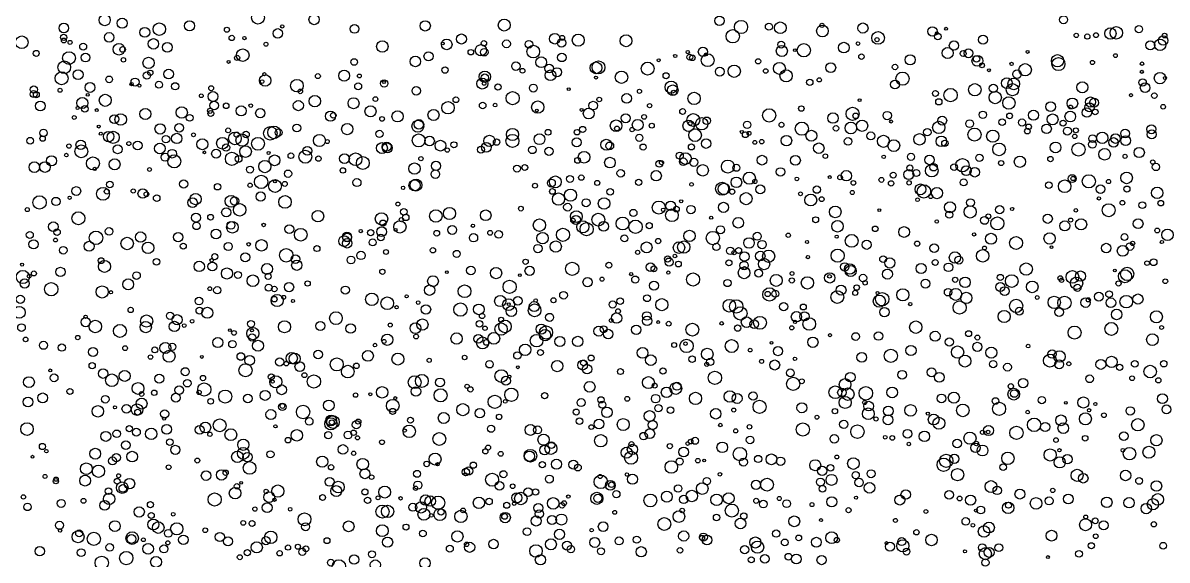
# Model space of a CAD drawing. Extents: x -296 to 296, y -196 to 196.
# Drawn here: x 70.2 to 197.6, y -105.8 to -46.1 of the extents above; entities that cross this region are included whole.
import ezdxf

# ---------------------------------------------------------------- set-up
doc = ezdxf.new("R2010")
doc.units = 0

msp = doc.modelspace()

# ---------------------------------------------------------------- linework, layer by layer
at = {"layer": 'VIA'}
for centre, radius in [((79.2866, -45.7844), 0.6266), ((81.2264, -46.14), 0.5616), ((96.3468, -45.5215), 0.7129), ((102.5988, -45.7257), 0.5729), ((123.7684, -46.3407), 0.6707), ((147.7199, -45.8684), 0.5169), ((150.1194, -46.5573), 0.7348), ((186.0212, -45.7521), 0.4492), ((74.7381, -46.6696), 0.5281), ((83.7511, -47.1533), 0.5501), ((85.3639, -46.8047), 0.6967), ((88.736, -46.4292), 0.5628), ((92.895, -46.8562), 0.2829), ((98.5567, -47.2731), 0.5319), ((99.058, -46.4867), 0.1836), ((107.0945, -46.7759), 0.4808), ((114.9653, -46.4358), 0.5715), ((149.1973, -47.5954), 0.7417), ((153.2245, -46.5295), 0.391), ((154.4953, -46.6478), 0.6469), ((159.1835, -46.9997), 0.6491), ((159.1319, -46.3664), 0.2302), ((163.6933, -46.674), 0.5674), ((165.3822, -47.7752), 0.7027), ((171.4282, -47.0453), 0.5204), ((171.9207, -47.2345), 0.1539), ((172.9396, -46.7491), 0.1568), ((191.2355, -47.2785), 0.6342), ((191.8929, -47.2025), 0.693), ((194.4116, -46.7972), 0.4013), ((70.061, -48.2603), 0.7051), ((74.7201, -47.7112), 0.3478), ((74.7377, -48.0639), 0.2696), ((75.4291, -48.2685), 0.2256), ((76.8885, -48.7334), 0.3846), ((79.7821, -47.7172), 0.5343), ((80.8734, -49.037), 0.6453), ((84.7082, -48.4346), 0.583), ((86.2557, -48.8136), 0.5375), ((93.4291, -47.7749), 0.2988), ((94.8455, -47.7903), 0.1812), ((97.2381, -48.47), 0.2231), ((110.1883, -48.7235), 0.6395), ((116.9128, -48.3847), 0.1531), ((117.358, -48.4948), 0.5923), ((118.9928, -47.8936), 0.561), ((121.4986, -48.3644), 0.2987), ((124.0171, -48.429), 0.4418), ((126.5145, -48.4811), 0.4198), ((129.3887, -47.8621), 0.5882), ((130.1502, -48.333), 0.4699), ((130.2176, -47.765), 0.2656), ((132.0038, -48.0246), 0.669), ((137.3203, -48.0892), 0.6599), ((154.594, -48.5196), 0.3844), ((161.5612, -48.8506), 0.5889), ((163.1416, -48.396), 0.2046), ((165.2621, -47.9749), 0.231), ((172.0368, -47.6249), 0.3625), ((173.8284, -48.6285), 0.5195), ((177.0598, -47.9706), 0.5142), ((187.441, -47.4961), 0.2429), ((188.6689, -47.6197), 0.2942), ((189.6347, -47.4707), 0.2732), ((195.6804, -48.5898), 0.5044), ((196.7716, -48.5304), 0.6367), ((197.1135, -48.0635), 0.5273), ((197.2658, -47.515), 0.2578), ((71.6604, -49.4924), 0.3331), ((75.3181, -50.0163), 0.7122), ((77.1496, -49.9605), 0.4891), ((81.2857, -49.0562), 0.3164), ((94.6513, -49.6932), 0.6993), ((115.3377, -49.8181), 0.5083), ((120.0438, -49.3632), 0.3082), ((121.1683, -49.1447), 0.6283), ((121.5391, -49.3589), 0.4239), ((126.9948, -49.2964), 0.7026), ((130.1715, -49.9445), 0.4683), ((142.8, -49.7828), 0.1779), ((144.1948, -49.3461), 0.1859), ((144.4193, -49.9131), 0.3351), ((145.8758, -49.3239), 0.5094), ((146.4025, -50.2485), 0.712), ((146.2232, -49.6009), 0.1537), ((154.6647, -49.2256), 0.6194), ((156.1199, -49.1362), 0.1539), ((157.1093, -49.1442), 0.7388), ((163.5307, -49.8573), 0.3032), ((168.9451, -50.2097), 0.561), ((173.1195, -49.4505), 0.6205), ((174.8405, -49.5133), 0.3252), ((175.4468, -49.4786), 0.4917), ((182.0229, -49.333), 0.1554), ((185.3605, -50.3061), 0.6833), ((191.8, -49.7426), 0.2106), ((74.7883, -51.031), 0.6995), ((81.3712, -50.205), 0.2498), ((84.1727, -50.5545), 0.6303), ((93.0762, -50.437), 0.1651), ((94.0298, -49.9897), 0.2865), ((107.0662, -50.4524), 0.3668), ((113.8676, -50.389), 0.5822), ((125.0651, -50.9134), 0.4723), ((127.8767, -50.4771), 0.6), ((128.7662, -51.182), 0.4758), ((133.9734, -51.1002), 0.6515), ((134.2526, -51.0508), 0.7189), ((139.7237, -51.1813), 0.7159), ((140.9628, -50.254), 0.1714), ((144.6948, -49.9841), 0.3047), ((149.369, -51.4771), 0.6791), ((152.0232, -50.3755), 0.288), ((154.3911, -51.1632), 0.6669), ((160.111, -51.0782), 0.5494), ((167.2614, -51.0118), 0.3035), ((176.4389, -50.3208), 0.6068), ((176.3387, -50.1083), 0.3537), ((176.9504, -50.8175), 0.2738), ((180.2371, -50.6724), 0.1853), ((181.748, -51.3158), 0.6912), ((185.4556, -50.6841), 0.7267), ((189.2418, -50.5025), 0.2303), ((194.7554, -50.6428), 0.1946), ((74.4869, -52.2575), 0.7167), ((76.3291, -51.8557), 0.5501), ((79.7874, -52.3791), 0.3695), ((83.9871, -51.9516), 0.4013), ((84.3668, -51.645), 0.287), ((86.4058, -51.7885), 0.5286), ((97.1488, -52.5038), 0.6348), ((97.0635, -51.8097), 0.1734), ((103.0163, -52.0208), 0.2754), ((105.944, -51.9749), 0.6116), ((107.6377, -52.0011), 0.2124), ((117.17, -51.3464), 0.3558), ((121.6039, -52.0944), 0.6256), ((121.6011, -52.1847), 0.4021), ((125.7969, -51.4229), 0.2641), ((128.914, -51.9284), 0.5952), ((129.6295, -51.5854), 0.5049), ((133.9754, -52.1843), 0.1618), ((136.8173, -52.149), 0.6887), ((141.7709, -51.9785), 0.3345), ((147.7515, -51.5215), 0.4881), ((152.8728, -51.4502), 0.2546), ((155.1346, -51.9861), 0.679), ((158.8301, -52.4353), 0.2357), ((168.0972, -52.3031), 0.7356), ((177.7095, -51.3636), 0.1694), ((179.7011, -52.8073), 0.5953), ((180.8431, -51.7971), 0.4759), ((194.7347, -51.5398), 0.1735), ((196.7565, -52.2402), 0.6373), ((197.3267, -52.2199), 0.1751), ((71.4006, -53.5173), 0.4007), ((74.3172, -53.5977), 0.2258), ((77.652, -53.2818), 0.5515), ((82.2846, -52.901), 0.1823), ((82.6615, -52.6846), 0.4446), ((83.1548, -53.0786), 0.17), ((85.3294, -52.9806), 0.3841), ((87.1325, -53.1532), 0.4001), ((91.1342, -53.3698), 0.2734), ((96.8176, -52.6246), 0.2006), ((100.6837, -53.0828), 0.7013), ((101.0628, -53.7157), 0.2566), ((107.5024, -53.1522), 0.3839), ((110.3887, -52.8316), 0.4098), ((110.3788, -52.6929), 0.1558), ((113.9732, -53.6493), 0.4743), ((121.3243, -52.8485), 0.6103), ((121.5241, -52.8339), 0.2071), ((123.0643, -53.2188), 0.3484), ((127.0045, -53.353), 0.4382), ((130.9452, -53.4722), 0.1651), ((138.8125, -53.7073), 0.2299), ((142.344, -53.2472), 0.6745), ((142.5184, -53.5905), 0.5885), ((157.7749, -52.7153), 0.3495), ((167.2583, -52.9511), 0.4935), ((173.4445, -54.1329), 0.7416), ((176.1472, -53.5351), 0.6914), ((178.2023, -53.3868), 0.4537), ((180.3338, -53.529), 0.6805), ((180.4747, -52.8869), 0.6453), ((188.117, -53.2597), 0.613), ((194.8261, -52.7279), 0.4084), ((195.0931, -53.3047), 0.525), ((71.3711, -54.0107), 0.3827), ((71.6748, -54.0882), 0.3305), ((76.7938, -55.0167), 0.6175), ((77.3988, -54.1026), 0.1655), ((79.3521, -54.7115), 0.6698), ((90.0403, -54.2092), 0.2071), ((91.3408, -54.2888), 0.5529), ((100.8429, -55.302), 0.5652), ((102.6738, -54.8065), 0.6329), ((106.9885, -55.0345), 0.6161), ((109.4233, -54.5796), 0.2641), ((118.385, -54.6499), 0.3219), ((124.6988, -54.4667), 0.7307), ((134.3416, -54.6179), 0.2531), ((137.3924, -54.5019), 0.539), ((142.6524, -53.8638), 0.284), ((144.8899, -54.4927), 0.6827), ((163.3242, -54.6901), 0.156), ((171.7627, -53.9503), 0.3263), ((172.1399, -54.8783), 0.35), ((178.4128, -54.4053), 0.6858), ((179.9392, -55.0068), 0.6925), ((187.0079, -55.0504), 0.5898), ((189.0274, -54.9016), 0.5606), ((189.4238, -54.9777), 0.4937), ((193.5366, -54.1361), 0.1697), ((196.1335, -54.196), 0.3089), ((72.1202, -55.3426), 0.531), ((76.2643, -55.5617), 0.1701), ((77.073, -55.6569), 0.3743), ((78.4072, -55.7974), 0.1626), ((83.812, -56.2309), 0.621), ((87.8682, -56.0659), 0.6299), ((91.0141, -55.8733), 0.2872), ((91.0974, -56.1728), 0.3277), ((91.4811, -55.276), 0.4765), ((92.8112, -55.317), 0.3124), ((94.4809, -55.8909), 0.5595), ((95.5528, -55.3041), 0.2036), ((96.6019, -56.1443), 0.5125), ((104.4308, -56.469), 0.5624), ((108.8759, -55.9314), 0.6191), ((111.8844, -56.4952), 0.627), ((115.8905, -56.3415), 0.618), ((117.5031, -55.5381), 0.6926), ((121.3629, -55.2824), 0.3653), ((122.7455, -55.237), 0.2051), ((127.4872, -55.4724), 0.6858), ((127.3971, -55.8533), 0.1588), ((132.3761, -55.7796), 0.1594), ((133.1682, -56.1817), 0.6056), ((133.6724, -55.305), 0.4807), ((139.9378, -55.3077), 0.2381), ((143.6131, -55.9493), 0.3215), ((153.247, -56.3865), 0.7364), ((156.8374, -55.6293), 0.3063), ((162.5436, -56.2155), 0.7262), ((166.4036, -56.4146), 0.4709), ((177.0436, -56.3181), 0.4113), ((182.6808, -56.3731), 0.5625), ((184.59, -55.4183), 0.5543), ((186.7702, -56.5189), 0.594), ((186.8101, -55.4596), 0.2139), ((188.628, -56.0752), 0.5283), ((188.9093, -55.4958), 0.5099), ((189.5486, -56.0067), 0.3165), ((197.1134, -55.4295), 0.2558), ((75.8968, -56.6214), 0.2139), ((80.3626, -56.8008), 0.4879), ((81.0732, -56.8432), 0.6426), ((85.4622, -57.8916), 0.5761), ((87.5666, -57.7622), 0.4818), ((88.7469, -56.6623), 0.3772), ((104.7323, -56.3869), 0.3066), ((106.28, -57.9103), 0.6225), ((110.1668, -56.7818), 0.255), ((114.1431, -57.5912), 0.6628), ((114.2632, -57.3915), 0.5344), ((136.2164, -57.5352), 0.6468), ((137.2816, -56.7044), 0.4976), ((138.6259, -57.4383), 0.612), ((139.3367, -56.5561), 0.2599), ((140.1822, -57.5313), 0.274), ((144.29, -57.545), 0.6298), ((144.8081, -56.9064), 0.7114), ((144.4543, -57.2948), 0.2178), ((145.7421, -57.3261), 0.6862), ((146.3079, -56.9865), 0.4169), ((150.8008, -57.4374), 0.412), ((154.6244, -57.4311), 0.2734), ((156.8962, -57.8708), 0.7345), ((160.3574, -56.6898), 0.5812), ((162.3524, -57.7933), 0.6504), ((162.8856, -56.4383), 0.3063), ((163.592, -57.5406), 0.6326), ((166.8319, -57.0665), 0.1695), ((172.1371, -57.7271), 0.684), ((172.5167, -56.9657), 0.4978), ((175.5746, -57.3136), 0.4316), ((179.1971, -57.1322), 0.367), ((180.0159, -56.4416), 0.3184), ((181.4026, -57.1853), 0.4002), ((184.8026, -56.8313), 0.6074), ((185.9715, -57.252), 0.3332), ((72.4759, -58.3422), 0.4204), ((78.6209, -57.635), 0.1621), ((78.8457, -58.4219), 0.1659), ((79.7327, -58.7474), 0.5836), ((80.2285, -58.8312), 0.6778), ((87.309, -58.9533), 0.578), ((89.1727, -58.5488), 0.2137), ((93.0326, -58.0583), 0.2691), ((93.781, -58.9505), 0.7081), ((93.9861, -58.5355), 0.2972), ((94.5869, -59.1361), 0.6889), ((95.0193, -58.5081), 0.3612), ((97.7217, -58.3801), 0.7457), ((98.1305, -58.2847), 0.7016), ((98.6574, -58.2848), 0.3975), ((100.6734, -57.7865), 0.4357), ((103.1933, -59.1851), 0.6693), ((109.8734, -58.4421), 0.3945), ((114.2365, -59.1738), 0.7186), ((124.6726, -59.2273), 0.727), ((124.673, -58.5227), 0.6748), ((127.6902, -59.0354), 0.6076), ((128.6395, -58.2688), 0.3219), ((131.865, -58.2612), 0.3044), ((132.5011, -57.953), 0.3435), ((136.3065, -57.8439), 0.2632), ((137.9974, -57.9604), 0.2407), ((138.8019, -58.8808), 0.399), ((144.9982, -58.5871), 0.705), ((150.2069, -58.2252), 0.1751), ((150.6031, -58.5362), 0.3255), ((151.0064, -58.3866), 0.2171), ((157.9545, -58.6449), 0.6055), ((160.6997, -57.822), 0.3052), ((164.5752, -58.6688), 0.4401), ((169.996, -59.0454), 0.6366), ((170.8605, -58.2592), 0.4161), ((176.1139, -58.5215), 0.7291), ((178.1446, -58.701), 0.683), ((181.9996, -58.1411), 0.3113), ((182.1358, -57.6496), 0.3037), ((184.1364, -57.8829), 0.5304), ((186.4567, -58.1367), 0.443), ((187.2647, -58.7168), 0.2447), ((187.3992, -58.0506), 0.2707), ((189.2575, -58.971), 0.4209), ((190.3281, -58.8841), 0.6253), ((191.8065, -58.9668), 0.5285), ((192.8702, -58.416), 0.485), ((195.8113, -57.9337), 0.5011), ((195.8438, -58.4944), 0.5039), ((70.9896, -59.2049), 0.3736), ((72.3784, -58.9638), 0.2976), ((75.3, -59.8032), 0.239), ((76.6845, -60.3872), 0.7172), ((76.6216, -59.6604), 0.5326), ((80.7286, -60.1589), 0.4859), ((81.9729, -59.5208), 0.2231), ((82.9558, -59.7395), 0.4867), ((85.4234, -60.0652), 0.5921), ((86.1033, -59.0319), 0.421), ((90.1582, -59.6018), 0.6075), ((92.3903, -59.4867), 0.6526), ((92.8028, -59.9606), 0.3957), ((94.9675, -60.4135), 0.6452), ((96.347, -59.5489), 0.7176), ((101.8478, -60.3304), 0.4939), ((104.0727, -59.2967), 0.2191), ((110.1447, -60.0278), 0.6076), ((110.6767, -59.8623), 0.5132), ((110.7363, -60.0048), 0.5478), ((115.4522, -59.2339), 0.5297), ((116.6607, -59.7547), 0.5995), ((118.1588, -59.6601), 0.3387), ((121.175, -60.203), 0.3969), ((121.76, -59.936), 0.5437), ((122.1094, -59.2283), 0.6303), ((122.9172, -59.3537), 0.3599), ((126.8916, -60.2232), 0.4188), ((131.8301, -59.3899), 0.5115), ((135.1184, -59.6544), 0.6067), ((135.5134, -59.7757), 0.428), ((139.2255, -59.918), 0.3426), ((144.5946, -59.8962), 0.3375), ((146.2292, -59.5299), 0.5237), ((151.659, -59.3856), 0.2103), ((152.4231, -59.3114), 0.2435), ((155.1821, -59.1964), 0.5845), ((158.7729, -60.0383), 0.5877), ((162.0358, -59.2815), 0.4213), ((165.9734, -59.2711), 0.6702), ((167.1263, -59.7487), 0.658), ((172.4167, -59.2768), 0.5848), ((172.8157, -59.4975), 0.3587), ((178.8539, -60.1678), 0.7047), ((185.1331, -59.9539), 0.5966), ((187.6893, -60.1787), 0.7347), ((189.2374, -59.6181), 0.4197), ((191.5941, -59.3877), 0.5262), ((192.9459, -59.1912), 0.547), ((73.3626, -61.4412), 0.5583), ((75.0197, -60.8072), 0.2039), ((77.9815, -61.7316), 0.7266), ((86.0126, -61.042), 0.4528), ((87.0309, -61.4962), 0.7252), ((86.7938, -60.6459), 0.4811), ((90.3798, -60.494), 0.1506), ((91.6921, -60.6521), 0.4994), ((93.4543, -61.2246), 0.7318), ((94.1947, -61.2283), 0.3765), ((97.526, -60.563), 0.1695), ((98.1983, -61.3847), 0.5987), ((100.0155, -60.8709), 0.3145), ((101.6212, -60.983), 0.7199), ((103.0812, -61.1979), 0.2988), ((105.9792, -61.1906), 0.545), ((107.2085, -61.269), 0.7079), ((108.0216, -61.6836), 0.7192), ((114.4871, -61.2018), 0.2386), ((117.4217, -60.2406), 0.244), ((128.7449, -60.3847), 0.4527), ((131.9319, -61.3913), 0.327), ((132.6547, -61.0424), 0.6499), ((135.5268, -61.643), 0.5934), ((143.3044, -60.8647), 0.3897), ((143.6962, -61.546), 0.4223), ((143.9492, -61.195), 0.643), ((152.4592, -61.3659), 0.5403), ((156.1751, -61.3878), 0.5528), ((159.5145, -60.9214), 0.2509), ((166.0056, -60.9912), 0.1971), ((169.0387, -60.9923), 0.396), ((171.0998, -61.3381), 0.5317), ((176.6533, -61.1086), 0.4053), ((181.1608, -61.5477), 0.6268), ((184.5662, -61.2481), 0.2982), ((190.592, -60.7106), 0.6427), ((192.8704, -60.9396), 0.2251), ((194.4499, -60.5151), 0.5664), ((71.454, -62.1461), 0.5864), ((72.6364, -62.1303), 0.5922), ((78.1763, -62.3373), 0.1858), ((80.3849, -61.8303), 0.6076), ((84.2688, -62.4062), 0.2128), ((95.468, -62.4157), 0.3799), ((97.1159, -62.0827), 0.6807), ((105.7959, -62.5125), 0.3022), ((113.7693, -62.3097), 0.6321), ((116.1639, -62.0047), 0.5163), ((125.1824, -62.3078), 0.3852), ((126.0479, -62.1812), 0.3285), ((141.0335, -61.7741), 0.3818), ((141.2721, -61.6548), 0.2308), ((144.8622, -61.6023), 0.4528), ((145.8597, -62.4988), 0.6321), ((148.6494, -62.0801), 0.7202), ((149.6063, -62.2171), 0.3916), ((154.5189, -62.6813), 0.4711), ((168.9147, -62.2369), 0.3332), ((171.3545, -62.541), 0.6976), ((171.5587, -62.156), 0.4122), ((173.8372, -62.1502), 0.3772), ((174.7624, -61.9312), 0.7377), ((175.1922, -62.5379), 0.548), ((176.1409, -62.7109), 0.5319), ((179.0774, -61.6895), 0.2862), ((195.955, -61.574), 0.2428), ((196.3082, -62.1252), 0.406), ((88.0849, -64.02), 0.4571), ((96.7001, -63.7831), 0.745), ((98.2453, -64.2374), 0.7133), ((98.2324, -63.7342), 0.1639), ((99.6972, -62.8741), 0.4084), ((107.3633, -63.8586), 0.454), ((113.7758, -64.1679), 0.6216), ((113.9405, -64.1376), 0.6642), ((116.093, -62.913), 0.4774), ((129.0059, -63.9156), 0.4427), ((129.4512, -63.7908), 0.6644), ((131.0708, -63.4513), 0.387), ((132.3426, -63.3046), 0.2999), ((134.1185, -63.8954), 0.2842), ((136.7289, -62.8292), 0.4139), ((138.7272, -63.8273), 0.3438), ((140.6864, -63.0962), 0.5708), ((149.6062, -63.8313), 0.5878), ((151.0448, -63.3592), 0.675), ((151.6599, -63.7281), 0.2383), ((156.3462, -63.4506), 0.2022), ((160.0048, -63.2547), 0.1663), ((161.1502, -63.2835), 0.269), ((161.8464, -63.1028), 0.5799), ((162.6264, -63.8962), 0.2579), ((165.7481, -63.5616), 0.2721), ((166.8326, -63.9477), 0.3004), ((167.0604, -63.0301), 0.3316), ((168.7924, -62.9666), 0.5473), ((168.8279, -63.8917), 0.2455), ((169.6305, -62.8034), 0.3868), ((174.9099, -63.837), 0.3813), ((186.1531, -64.2658), 0.6995), ((186.9839, -63.4189), 0.4365), ((187.0838, -63.4116), 0.2349), ((188.833, -63.7158), 0.7352), ((191.0321, -63.7447), 0.2297), ((193.0454, -63.3367), 0.6444), ((76.128, -64.7985), 0.4849), ((79.1015, -65.1118), 0.7212), ((79.5154, -64.8509), 0.2866), ((79.853, -64.0647), 0.3702), ((82.4718, -64.7965), 0.2384), ((83.5167, -65.0825), 0.5227), ((83.9345, -65.156), 0.258), ((91.849, -64.3258), 0.3559), ((95.4637, -64.1653), 0.2409), ((96.6425, -65.4143), 0.5101), ((99.3348, -64.0032), 0.2793), ((112.5071, -64.4442), 0.1866), ((127.1883, -64.2095), 0.2722), ((129.1266, -64.8452), 0.3129), ((131.1358, -65.2624), 0.6819), ((135.5548, -64.8778), 0.3639), ((144.6152, -64.0614), 0.2016), ((148.0105, -64.5476), 0.7257), ((148.2021, -64.5689), 0.6349), ((149.1325, -64.8741), 0.2945), ((152.2587, -64.6238), 0.4984), ((156.7434, -65.1108), 0.2059), ((158.5592, -64.6422), 0.41), ((162.5007, -64.9661), 0.2288), ((170.0942, -64.6153), 0.601), ((170.4786, -64.8477), 0.7485), ((171.9327, -65.0234), 0.6259), ((184.3842, -64.139), 0.3632), ((190.137, -64.5996), 0.4857), ((193.0779, -64.587), 0.3366), ((196.4469, -65.0065), 0.6314), ((72.0304, -66.0679), 0.7445), ((73.8565, -65.9579), 0.4572), ((75.3858, -65.5446), 0.1807), ((85.0746, -65.5852), 0.3684), ((89.0675, -66.0877), 0.5342), ((89.3999, -65.702), 0.6255), ((93.3583, -65.9389), 0.6569), ((93.7438, -65.9064), 0.4614), ((94.3184, -66.895), 0.6957), ((99.3581, -66.0092), 0.6986), ((111.9243, -66.25), 0.2221), ((129.8053, -65.6911), 0.6808), ((130.8097, -66.5968), 0.436), ((132.8682, -66.1083), 0.4416), ((134.8734, -66.1911), 0.6407), ((140.9684, -66.6395), 0.7259), ((142.2913, -66.4516), 0.5312), ((143.4535, -65.9386), 0.1744), ((148.1744, -66.6163), 0.562), ((150.682, -65.6477), 0.6699), ((157.8825, -65.805), 0.6591), ((159.0959, -65.7054), 0.2666), ((169.7737, -65.7691), 0.202), ((171.2305, -65.3998), 0.2309), ((173.386, -66.6084), 0.6076), ((175.6589, -66.0935), 0.4364), ((189.9631, -65.6205), 0.1877), ((191.0474, -66.9311), 0.7228), ((192.5752, -66.1082), 0.2625), ((194.7956, -66.3693), 0.3767), ((196.8457, -66.1517), 0.312), ((70.6742, -66.8697), 0.2233), ((76.3546, -67.8289), 0.7232), ((89.4428, -67.7655), 0.4982), ((91.075, -67.7094), 0.3155), ((92.8147, -67.1702), 0.5097), ((103.0256, -67.5963), 0.6384), ((110.1005, -67.899), 0.6917), ((112.5884, -67.1077), 0.3636), ((112.8038, -67.7408), 0.3507), ((116.148, -67.5787), 0.6932), ((117.6731, -67.3008), 0.6815), ((121.6968, -67.4997), 0.5943), ((125.6143, -66.7572), 0.2633), ((131.7884, -67.6406), 0.6538), ((134.2341, -67.984), 0.7197), ((138.1375, -67.2382), 0.3995), ((141.4517, -66.8948), 0.1973), ((142.4298, -67.4989), 0.7059), ((142.9211, -66.8087), 0.321), ((144.5427, -66.8638), 0.4645), ((160.6113, -67.1229), 0.6517), ((165.5156, -66.9334), 0.1541), ((173.2965, -67.429), 0.3897), ((175.6341, -67.126), 0.6801), ((177.6482, -67.6125), 0.2761), ((178.9099, -66.8723), 0.4631), ((180.2935, -66.7968), 0.1775), ((184.2614, -67.8771), 0.515), ((187.3872, -66.9523), 0.1923), ((73.57, -68.7717), 0.5341), ((89.507, -68.6821), 0.4119), ((93.4965, -68.8353), 0.645), ((93.3397, -68.6097), 0.4354), ((96.979, -68.5761), 0.2008), ((99.8411, -69.038), 0.4903), ((110.1133, -69.3266), 0.5479), ((110.2644, -68.3535), 0.3319), ((112.1449, -68.7865), 0.6869), ((112.3192, -67.9854), 0.2396), ((117.9726, -69.1279), 0.4903), ((120.2724, -68.6647), 0.1856), ((127.6791, -68.5967), 0.6931), ((131.4118, -68.0768), 0.2461), ((131.748, -68.0254), 0.5073), ((132.5148, -68.7855), 0.6707), ((132.9338, -69.0487), 0.7352), ((134.8303, -68.7351), 0.5389), ((136.9334, -68.416), 0.7155), ((138.3819, -68.7722), 0.746), ((139.9092, -68.654), 0.3379), ((146.8001, -67.77), 0.1712), ((147.8339, -69.1069), 0.4511), ((149.8159, -68.328), 0.5922), ((158.4271, -67.9917), 0.3276), ((160.868, -68.7204), 0.6384), ((165.06, -69.0035), 0.3092), ((168.2743, -69.357), 0.598), ((171.9061, -68.185), 0.1888), ((177.2355, -68.0631), 0.4397), ((178.6562, -68.3978), 0.7293), ((186.159, -68.6777), 0.5546), ((186.8126, -68.0325), 0.2261), ((187.9728, -68.5042), 0.6271), ((194.3258, -68.4361), 0.5426), ((70.9502, -69.6841), 0.3875), ((73.809, -70.2514), 0.2164), ((73.9857, -69.3751), 0.3552), ((78.3165, -70.0009), 0.7485), ((79.7767, -69.2913), 0.4206), ((81.7857, -70.6329), 0.6964), ((83.2887, -69.918), 0.5731), ((87.4676, -69.9329), 0.5118), ((91.6791, -69.5839), 0.5466), ((101.1107, -69.6562), 0.7065), ((105.9373, -70.3658), 0.594), ((106.251, -69.8924), 0.5064), ((106.2911, -69.9774), 0.4876), ((107.7873, -69.2534), 0.1884), ((108.8998, -69.4262), 0.3404), ((110.0221, -69.9725), 0.3637), ((111.6648, -69.1155), 0.1655), ((116.2453, -69.4956), 0.3189), ((120.345, -70), 0.459), ((122.1919, -69.4476), 0.2648), ((123.1474, -69.6297), 0.4246), ((128.0331, -70.0422), 0.6374), ((130.3018, -69.6628), 0.7311), ((137.1458, -70.0639), 0.3859), ((144.388, -69.7913), 0.6333), ((146.9866, -70.0258), 0.7388), ((151.0137, -70.5741), 0.5843), ((151.9338, -69.8311), 0.4459), ((155.3761, -69.7218), 0.2378), ((160.7751, -69.8812), 0.1773), ((162.4412, -70.3406), 0.7091), ((176.0622, -69.6269), 0.1922), ((177.9481, -70.1141), 0.6115), ((180.7391, -70.5748), 0.7181), ((184.4712, -70.07), 0.6339), ((192.8063, -69.9126), 0.3799), ((196.4529, -69.1835), 0.2691), ((197.5912, -69.6729), 0.6305), ((71.3664, -70.7272), 0.5179), ((74.6709, -71.3895), 0.4232), ((77.5468, -70.9453), 0.5578), ((84.1132, -71.1157), 0.6395), ((88.0349, -70.9274), 0.333), ((93.039, -70.9655), 0.4512), ((95.3177, -70.7248), 0.1988), ((96.7381, -70.8396), 0.6337), ((99.4949, -71.9442), 0.7499), ((102.9143, -71.1931), 0.3385), ((106.2789, -70.6036), 0.5368), ((109.1295, -70.5173), 0.3886), ((110.599, -71.5755), 0.2736), ((115.8235, -71.3916), 0.2991), ((127.506, -71.2016), 0.4656), ((129.4922, -70.9769), 0.6312), ((139.6067, -71.07), 0.6047), ((140.8958, -70.3665), 0.2955), ((143.2158, -71.0901), 0.6429), ((143.7445, -71.03), 0.6877), ((147.376, -71.0173), 0.4027), ((148.929, -71.4506), 0.4214), ((149.8486, -71.4123), 0.3351), ((152.4679, -70.7498), 0.4617), ((157.4676, -70.4686), 0.1728), ((160.8737, -71.9879), 0.7321), ((164.1082, -70.7698), 0.5154), ((169.7364, -70.6561), 0.2872), ((171.6218, -71.1584), 0.4692), ((177.0209, -72.0074), 0.6981), ((177.2258, -71.1376), 0.2152), ((184.6686, -71.0552), 0.1513), ((190.7747, -71.1424), 0.5302), ((192.6092, -71.4511), 0.6026), ((193.4142, -70.9771), 0.4195), ((193.71, -70.6209), 0.2449), ((196.9685, -70.4693), 0.178), ((78.8929, -72.5435), 0.3279), ((79.2647, -73.1823), 0.6699), ((85.0615, -72.683), 0.3648), ((91.1901, -72.5026), 0.2032), ((91.5443, -72.0992), 0.334), ((94.9313, -72.1666), 0.4985), ((100.521, -72.3774), 0.4728), ((100.6711, -73.0486), 0.5784), ((106.6983, -72.4659), 0.4346), ((107.8175, -71.9582), 0.4731), ((118.474, -71.7897), 0.3888), ((126.1434, -72.6688), 0.2951), ((138.6141, -71.6221), 0.2312), ((141.9592, -72.3543), 0.3548), ((142.1264, -72.7035), 0.4557), ((142.7595, -72.0308), 0.1994), ((143.1521, -72.917), 0.3239), ((148.7808, -72.7882), 0.3328), ((149.3499, -71.6536), 0.2348), ((150.4969, -72.092), 0.5211), ((152.2645, -72.0291), 0.5283), ((152.6855, -72.9218), 0.6311), ((153.1965, -72.0542), 0.6822), ((157.5651, -72.1507), 0.1811), ((165.9382, -72.3734), 0.3768), ((166.6797, -72.8018), 0.5679), ((171.7367, -72.7384), 0.3274), ((173.9321, -72.1981), 0.6346), ((174.379, -72.4828), 0.4401), ((195.322, -72.826), 0.2571), ((196.0515, -72.7211), 0.3733), ((70.1717, -74.3626), 0.7362), ((70.0932, -72.988), 0.1613), ((71.4086, -73.9653), 0.2776), ((74.3615, -73.7964), 0.514), ((82.8285, -74.2074), 0.424), ((89.8162, -73.1866), 0.5776), ((91.2686, -73.1876), 0.4886), ((92.8961, -73.9715), 0.6229), ((94.1158, -74.1311), 0.3865), ((97.3618, -73.4613), 0.6075), ((110.1962, -73.779), 0.2873), ((117.3716, -73.8245), 0.159), ((120.0544, -73.6389), 0.4901), ((122.8578, -73.9281), 0.6195), ((126.5893, -73.6733), 0.5155), ((131.3381, -73.448), 0.7374), ((135.416, -73.0455), 0.3312), ((137.8914, -74.0398), 0.1764), ((140.0514, -73.264), 0.4747), ((140.4299, -73.4572), 0.3207), ((142.0262, -73.8702), 0.1814), ((150.4624, -73.8953), 0.6549), ((150.4661, -73.0853), 0.4634), ((150.5216, -73.3633), 0.1629), ((152.0845, -73.9353), 0.4356), ((155.7999, -73.9723), 0.2109), ((161.668, -73.2393), 0.4713), ((162.2376, -73.469), 0.5892), ((162.3232, -73.6933), 0.6159), ((166.4207, -74.038), 0.5525), ((170.1707, -73.4161), 0.5553), ((173.2221, -73.285), 0.4785), ((181.8667, -73.4793), 0.6911), ((187.0157, -74.3541), 0.7053), ((187.9158, -74.2582), 0.5656), ((191.737, -73.6375), 0.1514), ((192.8633, -74.2833), 0.7273), ((193.0993, -74.0193), 0.7355), ((70.3702, -75.0827), 0.5107), ((70.8793, -74.2754), 0.2128), ((73.3407, -75.7212), 0.7409), ((81.9014, -75.1762), 0.6038), ((95.7831, -74.7802), 0.6474), ((97.4858, -74.2856), 0.3384), ((99.8056, -75.479), 0.5205), ((101.8754, -75.084), 0.2918), ((115.8314, -74.8188), 0.5964), ((124.3626, -75.4568), 0.7307), ((125.4924, -74.1482), 0.1537), ((133.0364, -74.9379), 0.5067), ((134.656, -74.5984), 0.2293), ((138.3426, -74.6439), 0.389), ((140.4292, -75.3213), 0.497), ((144.7791, -74.6405), 0.7277), ((148.6188, -75.0319), 0.3991), ((154.0391, -74.7339), 0.669), ((155.783, -74.749), 0.2877), ((157.5049, -75.0166), 0.6842), ((159.9927, -74.4602), 0.5735), ((159.9695, -74.2881), 0.2048), ((163.7017, -74.473), 0.41), ((163.9345, -75.004), 0.2469), ((170.6527, -75.0958), 0.4938), ((173.9552, -74.6739), 0.2887), ((175.0644, -74.952), 0.58), ((178.9925, -75.4775), 0.5015), ((178.9827, -74.4143), 0.3408), ((180.2519, -74.8126), 0.7023), ((182.5387, -75.4604), 0.6444), ((185.659, -74.4812), 0.2575), ((185.8012, -74.7186), 0.2407), ((187.4783, -75.0517), 0.6837), ((192.148, -75.081), 0.2896), ((197.353, -74.8395), 0.2617), ((69.8887, -76.8361), 0.4563), ((78.9988, -76.0235), 0.6746), ((79.9873, -76.0617), 0.185), ((90.9856, -75.6611), 0.2088), ((91.8202, -75.8381), 0.405), ((97.532, -75.5542), 0.3825), ((98.485, -76.971), 0.6802), ((98.1756, -75.6948), 0.3068), ((99.215, -76.6161), 0.2162), ((106.0749, -75.816), 0.4478), ((109.026, -76.8516), 0.6966), ((112.8954, -76.5148), 0.1686), ((115.4585, -75.8242), 0.576), ((119.3422, -75.9454), 0.7092), ((123.317, -77.0348), 0.6226), ((130.3642, -76.3915), 0.4282), ((139.6596, -76.7204), 0.3783), ((153.2859, -76.2959), 0.743), ((153.088, -76.2504), 0.2951), ((153.936, -76.2258), 0.3886), ((160.8379, -76.5948), 0.7117), ((161.2535, -75.819), 0.5541), ((162.839, -76.1234), 0.2862), ((162.9994, -75.5389), 0.3043), ((165.516, -77.0429), 0.6772), ((165.836, -76.8286), 0.7458), ((165.3091, -76.1389), 0.1605), ((168.1362, -76.3503), 0.6784), ((173.172, -76.0547), 0.4181), ((174.0262, -76.2893), 0.6677), ((175.1956, -76.6949), 0.6309), ((179.4698, -75.9284), 0.4889), ((187.5692, -75.5652), 0.3919), ((189.9525, -76.5459), 0.4891), ((191.0862, -76.2613), 0.3714), ((193.0039, -77.1044), 0.7016), ((194.3087, -76.8137), 0.5653), ((69.7724, -78.2947), 0.6613), ((89.7896, -77.0378), 0.4298), ((98.1762, -76.8241), 0.3054), ((100.2416, -77.0344), 0.1763), ((110.7359, -77.2756), 0.7075), ((111.7757, -77.7272), 0.1822), ((114.1841, -77.2056), 0.2009), ((115.0503, -77.9734), 0.5255), ((118.8875, -77.9854), 0.7388), ((120.9316, -77.9634), 0.59), ((124.2446, -77.4303), 0.6587), ((124.5566, -78.1614), 0.5836), ((124.2601, -77.3884), 0.1596), ((125.2826, -77.0176), 0.4777), ((127.144, -78.0675), 0.706), ((127.1, -77.6482), 0.5549), ((127.2633, -76.9734), 0.1965), ((129.2435, -76.9443), 0.2779), ((135.8288, -77.4223), 0.3931), ((136.6807, -77.0425), 0.3672), ((141.2963, -77.4383), 0.6748), ((148.8184, -77.556), 0.6988), ((149.592, -77.6356), 0.7488), ((150.0522, -78.4084), 0.7409), ((154.8743, -77.6544), 0.4599), ((157.0589, -77.6951), 0.328), ((168.9589, -77.3733), 0.1784), ((174.4577, -77.7603), 0.7337), ((180.7501, -77.5797), 0.7402), ((183.0931, -76.6414), 0.2055), ((184.9845, -77.1829), 0.689), ((186.1221, -77.2327), 0.7412), ((188.4723, -77.213), 0.5264), ((188.7808, -76.9051), 0.2292), ((191.2914, -77.2255), 0.5393), ((77.172, -79.3769), 0.5169), ((77.1619, -78.7835), 0.1909), ((82.1765, -78.0207), 0.2936), ((83.9538, -79.256), 0.6789), ((86.5635, -78.6746), 0.4062), ((87.3473, -79.1127), 0.5648), ((89.835, -78.1016), 0.382), ((90.7175, -78.3427), 0.6099), ((105.0242, -78.9388), 0.7088), ((121.2933, -78.6984), 0.2954), ((123.4238, -79.1056), 0.2651), ((128.8144, -78.8462), 0.445), ((136.2735, -78.9267), 0.5738), ((136.4328, -78.1524), 0.2628), ((139.6672, -79.2382), 0.5316), ((139.6269, -78.6984), 0.4784), ((150.734, -79.3839), 0.5868), ((152.227, -79.4548), 0.7164), ((156.2918, -78.7841), 0.5781), ((157.1832, -78.7392), 0.5136), ((157.7122, -79.5885), 0.7024), ((166.0905, -78.2664), 0.5289), ((179.4179, -78.7583), 0.6796), ((181.1024, -78.161), 0.4289), ((185.5417, -78.2737), 0.4735), ((191.9346, -78.5255), 0.5877), ((196.3551, -78.7854), 0.6708), ((70.0263, -79.9825), 0.4246), ((78.2391, -79.8651), 0.6954), ((80.9863, -80.3612), 0.7229), ((83.8617, -79.932), 0.6203), ((87.0394, -79.8603), 0.5712), ((88.1461, -79.7589), 0.2043), ((89.0222, -79.2862), 0.2041), ((93.2283, -80.2622), 0.1533), ((95.7794, -80.6525), 0.6819), ((95.5634, -79.5797), 0.3856), ((95.6834, -80.3045), 0.164), ((99.2987, -79.8941), 0.6688), ((103.2815, -79.8031), 0.5086), ((106.6688, -80.0904), 0.5277), ((111.0737, -79.7026), 0.2206), ((113.8753, -80.0521), 0.601), ((114.6565, -79.656), 0.6294), ((121.0026, -79.5788), 0.369), ((121.6213, -80.0622), 0.2477), ((123.4058, -80.1472), 0.6848), ((123.8489, -79.8628), 0.703), ((127.8766, -80.1611), 0.5684), ((128.3045, -80.828), 0.6297), ((128.4133, -80.5347), 0.7357), ((134.2846, -80.386), 0.5462), ((134.8253, -80.1695), 0.3766), ((135.3354, -80.7113), 0.5319), ((135.6598, -79.2022), 0.2115), ((138.4618, -80.2262), 0.5185), ((140.9019, -79.3709), 0.1588), ((142.0709, -79.5567), 0.2673), ((144.7062, -80.2165), 0.7108), ((147.9673, -79.5198), 0.1954), ((149.7383, -80.0412), 0.3526), ((151.5887, -79.6034), 0.4737), ((155.7696, -80.0128), 0.2333), ((156.1459, -79.3567), 0.1864), ((169.5772, -79.9407), 0.688), ((187.2445, -80.5375), 0.722), ((191.3438, -80.1324), 0.7181), ((196.9378, -79.9729), 0.2101), ((70.4839, -81.3003), 0.2653), ((72.4715, -81.955), 0.4494), ((76.286, -81.0902), 0.2419), ((91.8822, -81.6574), 0.5581), ((93.5074, -81.8269), 0.4169), ((93.6811, -80.5862), 0.2603), ((95.6874, -81.0936), 0.4059), ((96.357, -82.0056), 0.6116), ((110.7383, -81.3381), 0.6299), ((110.3906, -81.5309), 0.2204), ((113.9531, -80.987), 0.2666), ((118.4603, -81.2063), 0.6335), ((120.8803, -81.233), 0.4899), ((121.3503, -81.6898), 0.664), ((121.7791, -81.6369), 0.3105), ((122.6046, -81.1904), 0.6552), ((127.3672, -81.4382), 0.701), ((129.9559, -81.534), 0.5525), ((131.9424, -81.5292), 0.5727), ((144.0592, -82.0302), 0.7393), ((149.0783, -82.0415), 0.7211), ((158.1192, -81.6223), 0.5774), ((160.0306, -80.8271), 0.1728), ((162.8737, -80.9815), 0.4288), ((165.4173, -80.923), 0.4721), ((171.7247, -80.9505), 0.5596), ((173.314, -81.5892), 0.4617), ((175.4572, -80.6655), 0.3301), ((176.4335, -81.0949), 0.2723), ((195.9133, -81.3285), 0.6498), ((74.514, -82.2131), 0.4063), ((77.9947, -82.7037), 0.5024), ((81.5607, -82.2744), 0.2639), ((84.8655, -82.4669), 0.3344), ((86.0325, -82.2581), 0.622), ((86.4598, -83.175), 0.6635), ((86.8126, -82.127), 0.3933), ((94.4403, -83.2012), 0.424), ((100.1089, -83.3923), 0.6315), ((103.0551, -82.9794), 0.4746), ((108.5896, -83.132), 0.604), ((109.374, -81.941), 0.2037), ((125.2226, -83.0967), 0.4102), ((126.0898, -82.4551), 0.6305), ((127.7961, -82.7646), 0.3262), ((139.1654, -82.7981), 0.6001), ((142.6812, -81.9252), 0.2718), ((143.9389, -81.7752), 0.1956), ((146.3595, -82.9312), 0.6506), ((151.1435, -82.4867), 0.2094), ((153.511, -81.6753), 0.155), ((154.2298, -82.6062), 0.5041), ((163.5638, -83.3002), 0.5411), ((166.7945, -83.127), 0.7333), ((169.0414, -82.5304), 0.57), ((174.2261, -82.7162), 0.6863), ((176.4228, -82.1307), 0.5052), ((177.9766, -82.7688), 0.6158), ((182.0716, -82.0444), 0.2048), ((184.7496, -82.9338), 0.4703), ((185.5741, -83.207), 0.6299), ((77.8906, -84.2257), 0.3476), ((84.3851, -83.2657), 0.2478), ((90.0885, -83.2526), 0.155), ((94.9626, -84.731), 0.7263), ((95.4235, -83.6397), 0.5421), ((98.7717, -83.8119), 0.4545), ((99.5064, -83.9963), 0.2523), ((100.4346, -83.4521), 0.6189), ((101.0056, -84.3263), 0.5379), ((105.1213, -84.0841), 0.7268), ((107.3094, -84.2392), 0.3101), ((111.9321, -83.4848), 0.6695), ((115.4094, -83.6261), 0.2331), ((119.3494, -83.3056), 0.2508), ((122.1311, -84.0672), 0.4126), ((129.6576, -84.2693), 0.6265), ((132.4877, -84.1555), 0.5504), ((132.5805, -83.9192), 0.3183), ((133.4307, -83.3647), 0.326), ((140.08, -83.6149), 0.5936), ((144.6686, -83.5043), 0.3626), ((146.3026, -84.0776), 0.2182), ((146.6883, -83.8102), 0.4054), ((152.4145, -83.7493), 0.2266), ((153.8689, -84.1448), 0.5587), ((156.1255, -83.467), 0.1948), ((175.0497, -83.7091), 0.6608), ((178.1934, -84.0464), 0.4039), ((179.7847, -84.39), 0.4376), ((184.5064, -83.6584), 0.7209), ((185.5403, -84.0707), 0.4941), ((186.61, -84.0139), 0.2241), ((190.1749, -84.0844), 0.5459), ((191.3657, -83.7978), 0.6219), ((192.2726, -84.4006), 0.3476), ((193.9506, -84.014), 0.3756), ((197.1761, -84.0064), 0.3581), ((73.2251, -84.7506), 0.1662), ((73.6552, -85.5771), 0.4311), ((79.1094, -85.105), 0.5261), ((80.0833, -85.8446), 0.6995), ((81.515, -85.3633), 0.6107), ((85.3575, -85.6645), 0.5056), ((88.2578, -84.8924), 0.4486), ((90.2294, -85.604), 0.2946), ((97.8305, -85.4671), 0.3346), ((98.3333, -86.0148), 0.6768), ((101.5173, -85.2777), 0.277), ((102.5779, -85.9766), 0.7342), ((106.3497, -84.8822), 0.7046), ((114.5909, -85.9157), 0.715), ((123.4362, -85.3757), 0.7096), ((124.3385, -85.4394), 0.1735), ((125.2747, -84.4045), 0.1558), ((132.9792, -84.6097), 0.5269), ((136.7017, -84.8757), 0.3327), ((141.4313, -84.8127), 0.3559), ((147.2177, -85.569), 0.7383), ((155.6146, -85.0242), 0.433), ((162.2925, -85.5007), 0.5335), ((168.0467, -85.2266), 0.4784), ((171.3371, -84.9611), 0.4877), ((172.1957, -85.5149), 0.5445), ((188.9222, -85.683), 0.4277), ((195.6611, -84.8777), 0.6958), ((70.8495, -86.0527), 0.6049), ((83.0026, -86.7592), 0.6548), ((87.5819, -86.9496), 0.479), ((88.4814, -86.1791), 0.4127), ((90.3754, -86.8653), 0.7371), ((97.9706, -85.9995), 0.1862), ((98.975, -86.9052), 0.5415), ((110.1658, -87.1855), 0.6383), ((113.7962, -86.0586), 0.7174), ((113.9351, -87.0909), 0.5293), ((116.6148, -86.0862), 0.493), ((119.6275, -86.5145), 0.236), ((119.994, -86.8642), 0.2964), ((123.9468, -85.9024), 0.5022), ((133.2744, -86.5722), 0.6005), ((139.8106, -86.1068), 0.6656), ((140.512, -86.4501), 0.2755), ((141.8348, -87.1867), 0.5876), ((142.8592, -86.7556), 0.6547), ((142.988, -86.5049), 0.4512), ((155.9327, -86.2493), 0.7313), ((156.8958, -85.9557), 0.2695), ((160.6173, -87.1763), 0.7076), ((161.7122, -86.3068), 0.6484), ((164.017, -87.2922), 0.7495), ((166.9461, -87.2012), 0.5975), ((180.1533, -86.5135), 0.2977), ((181.5243, -86.1547), 0.5172), ((193.659, -85.6141), 0.2641), ((196.5778, -85.8541), 0.2927), ((70.7528, -88.2585), 0.5526), ((72.3829, -87.8077), 0.549), ((75.4168, -87.0891), 0.333), ((79.3489, -87.949), 0.4244), ((83.392, -88.4403), 0.608), ((83.3895, -87.3712), 0.2604), ((84.8032, -87.242), 0.302), ((87.2073, -87.7803), 0.4923), ((89.7886, -87.1925), 0.2413), ((91.0821, -88.1875), 0.318), ((92.7078, -87.6524), 0.7246), ((95.2142, -87.8733), 0.4821), ((97.1472, -87.5302), 0.5518), ((107.2156, -87.499), 0.2427), ((108.8492, -87.3977), 0.1717), ((111.627, -87.8251), 0.1636), ((116.6773, -87.5177), 0.7298), ((122.6996, -88.2449), 0.7377), ((124.5539, -87.4518), 0.7393), ((128.2601, -87.5548), 0.3524), ((132.3231, -88.3236), 0.444), ((134.5467, -88.0246), 0.3468), ((137.4552, -87.9062), 0.2669), ((140.6169, -87.8914), 0.4797), ((145.0535, -87.8595), 0.6835), ((148.869, -87.6543), 0.6398), ((149.6813, -87.8641), 0.5593), ((151.4623, -87.5996), 0.4638), ((161.3567, -87.2102), 0.4778), ((161.7141, -88.3155), 0.6655), ((162.0203, -87.3933), 0.6927), ((172.4365, -87.859), 0.4825), ((173.8132, -87.7743), 0.6209), ((178.4508, -88.1525), 0.368), ((180.4821, -87.3925), 0.6524), ((180.5341, -87.3211), 0.4192), ((183.6087, -88.0517), 0.4004), ((188.2353, -88.3212), 0.619), ((197.0345, -87.8918), 0.5483), ((78.531, -89.2991), 0.6368), ((80.4317, -88.85), 0.1757), ((81.7079, -89.0226), 0.4959), ((82.887, -89.1122), 0.641), ((82.9567, -89.3935), 0.3296), ((85.9695, -89.587), 0.4552), ((97.7863, -89.6552), 0.5545), ((99.0586, -88.8039), 0.4153), ((99.076, -88.7018), 0.2651), ((101.3692, -89.3737), 0.7459), ((104.2398, -88.6403), 0.5989), ((111.3513, -88.6786), 0.7008), ((111.3318, -89.3107), 0.3368), ((119.1482, -89.1172), 0.6746), ((121.0443, -89.5083), 0.5305), ((123.8756, -88.205), 0.2048), ((131.7778, -89.3802), 0.3305), ((134.6795, -88.563), 0.3853), ((135.1945, -89.409), 0.585), ((140.926, -88.9478), 0.3985), ((142.2788, -89.1759), 0.3657), ((147.3073, -89.5758), 0.5817), ((149.3137, -89.1587), 0.2205), ((152.1869, -88.8047), 0.7317), ((156.8971, -88.904), 0.5561), ((160.5735, -89.2806), 0.2966), ((164.2883, -89.5675), 0.652), ((163.8927, -88.3169), 0.2321), ((164.3359, -88.7221), 0.5397), ((166.526, -89.2718), 0.544), ((168.9989, -89.197), 0.6417), ((174.8159, -89.195), 0.6992), ((178.8439, -89.0235), 0.7298), ((186.2839, -88.3418), 0.1531), ((188.8712, -89.1724), 0.1823), ((189.5691, -88.4767), 0.1702), ((193.4537, -89.2574), 0.4672), ((197.4817, -89.086), 0.4978), ((85.9035, -90.1098), 0.1712), ((92.089, -90.8519), 0.7101), ((102.0559, -90.4185), 0.4188), ((104.4684, -90.686), 0.6794), ((104.4942, -90.313), 0.5995), ((104.7021, -90.4973), 0.7014), ((104.5661, -90.519), 0.2743), ((107.2988, -90.792), 0.458), ((107.5162, -90.4404), 0.2873), ((113.3237, -90.2846), 0.328), ((117.0265, -90.0383), 0.6085), ((123.1962, -89.9128), 0.3025), ((132.1526, -90.3835), 0.368), ((134.3142, -90.7068), 0.5394), ((137.0036, -90.7653), 0.6639), ((139.9447, -89.8282), 0.608), ((140.2843, -90.8158), 0.4912), ((158.5733, -89.9568), 0.2139), ((161.5534, -90.749), 0.4609), ((165.146, -90.1515), 0.2343), ((166.4889, -90.2409), 0.5476), ((170.9173, -89.5554), 0.1744), ((171.566, -90.22), 0.5976), ((172.1514, -90.6276), 0.6711), ((182.0295, -89.3856), 0.2031), ((182.7475, -90.8014), 0.7497), ((185.7462, -90.302), 0.5968), ((188.4568, -90.1379), 0.669), ((190.5198, -89.7338), 0.2643), ((194.2962, -90.7927), 0.6926), ((70.6382, -91.271), 0.7027), ((79.406, -92.0847), 0.5544), ((80.6324, -91.7987), 0.4219), ((82.024, -91.2324), 0.3519), ((82.8166, -91.6195), 0.4354), ((84.4696, -91.8107), 0.6352), ((86.1869, -91.3042), 0.5526), ((89.859, -91.3615), 0.4859), ((90.4863, -91.1043), 0.6002), ((90.9972, -91.851), 0.2474), ((93.3309, -91.9033), 0.6572), ((98.2936, -90.977), 0.1758), ((100.6764, -91.9727), 0.6357), ((104.1729, -91.9517), 0.398), ((106.3666, -91.9263), 0.4282), ((106.9936, -91.6842), 0.3052), ((112.6757, -91.4389), 0.1927), ((113.1929, -91.5201), 0.6892), ((116.5342, -92.3727), 0.715), ((122.3008, -91.2375), 0.3933), ((126.6826, -91.3672), 0.6069), ((127.48, -91.369), 0.4454), ((133.4564, -91.0474), 0.2639), ((139.2777, -92.0543), 0.4179), ((139.9694, -91.7891), 0.5391), ((147.8169, -90.8223), 0.1892), ((149.534, -91.4753), 0.2307), ((151.0574, -91.0227), 0.2527), ((157.0074, -91.3241), 0.7312), ((163.0732, -91.5612), 0.7463), ((168.6624, -91.7871), 0.4833), ((170.533, -92.0814), 0.5844), ((175.6031, -92.2863), 0.6759), ((176.9975, -91.6297), 0.2293), ((177.6655, -91.4425), 0.562), ((177.6252, -91.5924), 0.1981), ((180.7763, -91.6889), 0.7371), ((183.979, -91.0394), 0.5162), ((185.997, -91.1706), 0.5927), ((192.7335, -92.0547), 0.4706), ((72.3581, -93.2129), 0.3463), ((81.6397, -93.0688), 0.4726), ((86.5418, -92.7197), 0.3714), ((94.7133, -93.0173), 0.6212), ((99.6917, -92.5038), 0.3126), ((107.4247, -92.2457), 0.2272), ((110.1577, -92.7385), 0.2656), ((128.1371, -92.4524), 0.6283), ((128.9544, -93.4211), 0.6641), ((129.0299, -93.052), 0.3648), ((134.4986, -92.5681), 0.6862), ((138.0356, -93.5416), 0.5737), ((137.9187, -92.9463), 0.2733), ((142.191, -93.1645), 0.2891), ((144.1791, -92.8796), 0.2036), ((144.5131, -92.6686), 0.2613), ((145.0072, -92.5777), 0.3892), ((148.032, -93.3044), 0.5897), ((151.1262, -92.4784), 0.4281), ((160.5068, -92.3572), 0.4783), ((166.1798, -92.1779), 0.2037), ((166.9534, -92.2575), 0.2536), ((168.7977, -92.9398), 0.1973), ((174.1749, -92.882), 0.4799), ((176.2324, -93.3481), 0.5178), ((176.318, -92.8828), 0.2551), ((185.1869, -92.4997), 0.2556), ((188.4326, -92.2997), 0.3113), ((196.3647, -92.5118), 0.6203), ((71.248, -94.3441), 0.1593), ((72.7979, -93.7234), 0.1933), ((78.2356, -94.0129), 0.6023), ((80.586, -94.448), 0.4595), ((82.3409, -94.3367), 0.5893), ((87.1416, -93.5853), 0.5059), ((94.0597, -94.3521), 0.6391), ((94.7122, -93.9719), 0.6535), ((95.1763, -94.3894), 0.5262), ((97.742, -94.0783), 0.3917), ((105.8041, -93.5398), 0.537), ((107.0012, -93.967), 0.2411), ((116.0593, -94.605), 0.6714), ((121.6606, -93.75), 0.2872), ((121.9656, -93.3277), 0.2747), ((123.3751, -94.0235), 0.2705), ((126.6794, -94.2311), 0.7037), ((126.5635, -94.2953), 0.5672), ((128.2508, -93.6077), 0.54), ((137.3908, -93.9009), 0.6096), ((137.879, -94.4604), 0.7254), ((143.7296, -93.8295), 0.5361), ((149.9953, -94.052), 0.748), ((152.029, -94.596), 0.3974), ((153.5015, -94.6395), 0.599), ((160.7861, -94.3766), 0.2139), ((172.969, -94.8096), 0.7363), ((173.8659, -94.5842), 0.5186), ((176.999, -93.6535), 0.6091), ((179.8271, -94.5244), 0.6909), ((184.5377, -94.1539), 0.6805), ((185.5721, -93.6266), 0.1843), ((186.4596, -94.6267), 0.5285), ((192.628, -93.6219), 0.2041), ((193.3636, -94.011), 0.6938), ((195.5259, -93.8495), 0.6677), ((77.237, -95.6851), 0.6514), ((78.5952, -95.9676), 0.6829), ((80.1547, -94.8109), 0.4442), ((86.4055, -95.515), 0.2645), ((89.5968, -94.772), 0.2779), ((95.4169, -95.5891), 0.7028), ((103.5051, -94.8975), 0.6228), ((104.4827, -95.5166), 0.2941), ((108.0104, -95.1769), 0.6407), ((115.1311, -95.1492), 0.3048), ((116.3404, -95.1851), 0.1771), ((119.799, -95.9283), 0.4511), ((120.3244, -95.2839), 0.346), ((127.9939, -95.2385), 0.3455), ((129.5832, -95.1876), 0.5582), ((131.4617, -95.226), 0.4923), ((131.9641, -95.5539), 0.3798), ((142.3683, -95.4864), 0.6946), ((143.2911, -94.888), 0.397), ((145.3092, -94.7843), 0.2561), ((146.0217, -94.7665), 0.1598), ((150.3948, -94.9473), 0.4485), ((154.5272, -94.8529), 0.4672), ((158.3797, -95.2928), 0.6161), ((159.1507, -95.9174), 0.5146), ((160.0796, -95.5781), 0.3731), ((162.629, -95.1041), 0.6459), ((172.6781, -95.2352), 0.738), ((179.3055, -95.5031), 0.3659), ((185.6014, -94.9823), 0.6157), ((72.6465, -96.5455), 0.2228), ((73.855, -97.0663), 0.2926), ((73.8761, -96.8438), 0.2403), ((77.1107, -97.005), 0.6024), ((80.6755, -97.0755), 0.3241), ((80.837, -96.4609), 0.2167), ((82.0484, -97.3461), 0.582), ((90.5774, -96.4452), 0.534), ((92.3026, -96.3726), 0.5738), ((92.7517, -96.1274), 0.2935), ((104.3257, -97.1401), 0.498), ((108.2552, -96.2412), 0.5526), ((108.998, -96.6244), 0.2554), ((114.0575, -96.2509), 0.3837), ((119.4892, -96.0465), 0.4192), ((119.4598, -96.3049), 0.1839), ((122.4103, -96.9009), 0.7235), ((123.6752, -96.2903), 0.3885), ((128.7848, -96.8302), 0.4414), ((134.5067, -97.1397), 0.7448), ((134.4396, -96.5482), 0.225), ((137.4225, -96.3257), 0.1887), ((138.0398, -96.8543), 0.5557), ((146.3209, -97.0633), 0.4033), ((147.7683, -96.3053), 0.198), ((153.0157, -97.4529), 0.7163), ((158.9624, -97.1699), 0.4448), ((160.1947, -96.9232), 0.6138), ((162.8882, -96.3914), 0.4014), ((163.2612, -97.22), 0.4726), ((164.6016, -96.2403), 0.4383), ((174.2316, -96.3431), 0.6833), ((187.5291, -96.4189), 0.6719), ((188.2168, -96.744), 0.53), ((192.9328, -96.4278), 0.5838), ((194.4304, -97.0378), 0.3751), ((79.7228, -98.1824), 0.3666), ((81.2444, -97.79), 0.6396), ((81.3059, -97.8724), 0.4231), ((93.8062, -98.4012), 0.6453), ((94.0079, -97.6367), 0.3018), ((94.4825, -97.2534), 0.1589), ((97.2581, -98.2107), 0.2366), ((98.5623, -98.17), 0.6804), ((105.0699, -98.1678), 0.602), ((105.2901, -97.7259), 0.6547), ((108.2566, -98.2649), 0.3324), ((110.4562, -98.2788), 0.6641), ((113.8868, -97.8561), 0.2357), ((114.1397, -97.5051), 0.4564), ((123.2223, -97.5804), 0.4777), ((124.7016, -97.6331), 0.2553), ((126.4255, -98.2952), 0.4728), ((127.2448, -98.2792), 0.3508), ((135.5766, -97.5375), 0.5467), ((135.7071, -97.4615), 0.3096), ((143.1131, -97.8783), 0.4146), ((144.6393, -98.7147), 0.6387), ((145.804, -97.8916), 0.6507), ((151.7904, -97.4739), 0.5059), ((159.196, -97.9058), 0.3736), ((164.425, -97.8062), 0.5888), ((168.4529, -98.5593), 0.5262), ((177.9498, -97.6691), 0.6607), ((178.6416, -98.0936), 0.4713), ((181.1634, -98.5075), 0.5471), ((184.8143, -98.0977), 0.2434), ((196.3637, -97.6042), 0.5888), ((70.2406, -98.8259), 0.241), ((74.4478, -99.5369), 0.4473), ((76.9273, -99.2514), 0.2663), ((79.2826, -99.7558), 0.5505), ((79.7889, -99.0388), 0.6292), ((84.3756, -99.678), 0.3387), ((91.5273, -99.1117), 0.7324), ((97.6017, -98.8431), 0.6004), ((98.1767, -99.127), 0.1826), ((103.5454, -98.8853), 0.3229), ((108.5553, -99.1976), 0.3599), ((109.7173, -98.9195), 0.2205), ((112.2289, -98.9749), 0.1877), ((114.9926, -99.1641), 0.5731), ((115.5231, -99.2786), 0.5843), ((116.4143, -99.4687), 0.7371), ((120.9495, -99.4746), 0.6276), ((122.0717, -99.3313), 0.3616), ((125.1743, -98.9241), 0.5596), ((125.6136, -98.9949), 0.6973), ((129.2137, -99.5358), 0.6453), ((130.4248, -99.5116), 0.2666), ((130.896, -98.7789), 0.1911), ((134.0653, -98.9781), 0.6717), ((134.1794, -98.974), 0.4592), ((136.2443, -98.5097), 0.4035), ((140.0245, -99.2134), 0.7124), ((141.8603, -98.7873), 0.6071), ((143.7445, -99.0998), 0.46), ((147.4029, -99.1388), 0.6415), ((148.7469, -98.9633), 0.6119), ((151.8208, -99.2542), 0.2838), ((152.607, -99.6171), 0.4286), ((154.3777, -98.9941), 0.2244), ((155.2071, -99.5716), 0.4284), ((160.226, -99.363), 0.5556), ((162.9244, -98.9006), 0.1702), ((167.7934, -99.1653), 0.5532), ((173.2932, -98.5976), 0.4762), ((174.4557, -98.9941), 0.2634), ((175.6817, -99.1779), 0.5657), ((182.9614, -99.5353), 0.6429), ((184.4154, -99.2562), 0.4483), ((186.5649, -99.0463), 0.5448), ((190.8326, -99.4151), 0.5882), ((193.3159, -99.4639), 0.5771), ((195.9734, -99.6362), 0.6253), ((196.5097, -99.1004), 0.6487), ((70.6906, -99.9298), 0.4139), ((83.133, -100.4907), 0.5678), ((84.4666, -100.8811), 0.3363), ((86.9131, -100.7396), 0.2047), ((96.0015, -100.1646), 0.238), ((97.3733, -100.0106), 0.5494), ((99.9309, -100.1902), 0.1993), ((101.5268, -101.3079), 0.712), ((110.2039, -100.4487), 0.7313), ((110.7815, -100.4225), 0.6823), ((113.5935, -99.9711), 0.4472), ((114.4972, -99.9897), 0.6228), ((114.8224, -100.7542), 0.6623), ((116.6019, -100.7698), 0.6725), ((116.7316, -100.489), 0.3435), ((118.9377, -100.9818), 0.6859), ((119.1858, -100.3266), 0.2623), ((123.8747, -101.1181), 0.5737), ((124.0453, -99.7478), 0.3391), ((124.8692, -99.5814), 0.1895), ((127.5602, -100.0494), 0.4976), ((127.6611, -100.7016), 0.4599), ((130.1966, -99.7546), 0.3088), ((136.0605, -100.5363), 0.2129), ((143.2087, -100.9999), 0.6527), ((143.5713, -100.3255), 0.2539), ((149.0959, -100.3395), 0.7293), ((150.4298, -100.9497), 0.3524), ((158.0234, -99.6744), 0.2179), ((162.0911, -100.2926), 0.2818), ((170.7015, -100.4411), 0.2147), ((176.2722, -100.3444), 0.1554), ((176.8155, -100.2725), 0.4267), ((179.8633, -100.0269), 0.6345), ((179.8863, -99.7443), 0.3312), ((195.2322, -100.1173), 0.5782), ((74.2515, -101.9698), 0.4512), ((80.4215, -102.0641), 0.5999), ((84.699, -101.8819), 0.6079), ((85.2508, -102.2287), 0.6388), ((87.3112, -102.3697), 0.6828), ((94.7078, -101.7082), 0.2642), ((95.6885, -101.7673), 0.3242), ((101.6508, -102.1322), 0.4429), ((106.4437, -102.0913), 0.5986), ((112.8276, -102.1743), 0.3332), ((115.6375, -100.8737), 0.2052), ((123.8004, -100.9874), 0.3127), ((127.3162, -101.4937), 0.5632), ((129.0784, -101.3765), 0.5061), ((130.1336, -101.3315), 0.6097), ((134.7727, -102.1192), 0.5405), ((141.5811, -101.8301), 0.7145), ((147.399, -101.1083), 0.3571), ((150.0698, -101.7687), 0.592), ((156.0507, -101.5315), 0.6003), ((159.0241, -101.3901), 0.1646), ((167.3102, -101.4336), 0.2218), ((175.1388, -101.5385), 0.4171), ((175.9373, -101.9649), 0.2021), ((177.7234, -102.2245), 0.6055), ((188.4699, -101.91), 0.6657), ((188.4896, -101.043), 0.2123), ((189.5513, -101.4769), 0.3265), ((190.4897, -101.981), 0.4911), ((196.0755, -101.8575), 0.2954), ((74.326, -102.5553), 0.1842), ((76.3194, -103.2492), 0.6697), ((76.4451, -102.8689), 0.3882), ((78.0778, -103.4873), 0.7322), ((82.3452, -103.4013), 0.7036), ((82.2639, -103.4963), 0.484), ((86.3703, -102.8654), 0.4388), ((88.0425, -103.5839), 0.5267), ((90.4746, -102.5296), 0.2619), ((92.1035, -103.2684), 0.5079), ((97.7768, -103.3091), 0.6879), ((110.188, -102.5745), 0.6613), ((114.7134, -102.8965), 0.3699), ((118.5554, -103.2127), 0.6275), ((126.3041, -102.6778), 0.4256), ((129.9117, -102.9779), 0.5694), ((133.4929, -102.5217), 0.1945), ((143.7397, -103.1682), 0.5692), ((145.936, -103.2874), 0.4403), ((145.7841, -103.3661), 0.2751), ((146.3245, -103.6194), 0.5403), ((154.029, -102.9), 0.4046), ((156.5417, -103.38), 0.3183), ((160.2093, -103.3529), 0.6619), ((169.6404, -102.7507), 0.2952), ((171.3226, -103.6078), 0.6371), ((177.1689, -102.6577), 0.6406), ((184.6944, -103.1247), 0.5973), ((189.6049, -103.1944), 0.2558), ((72.0546, -104.859), 0.5178), ((79.8425, -104.4392), 0.4227), ((83.5927, -103.5824), 0.2082), ((84.1239, -104.5914), 0.6006), ((85.8824, -104.5946), 0.4457), ((86.3162, -103.9215), 0.2298), ((93.021, -103.7601), 0.5074), ((96.2114, -104.4264), 0.6251), ((97.2382, -103.6853), 0.461), ((99.6924, -104.4473), 0.2865), ((100.7986, -104.361), 0.2824), ((101.6884, -104.5962), 0.3234), ((104.0378, -103.6821), 0.3274), ((110.782, -103.8556), 0.5664), ((117.7084, -104.5864), 0.3872), ((119.5749, -104.0916), 0.2463), ((119.9136, -104.4196), 0.5657), ((122.5732, -104.062), 0.5282), ((127.2913, -104.83), 0.6924), ((128.959, -104.0848), 0.6118), ((130.763, -104.2273), 0.5023), ((131.1847, -104.6351), 0.4076), ((133.8424, -103.8829), 0.5491), ((136.5461, -103.7097), 0.4453), ((138.5155, -103.572), 0.3983), ((139.015, -104.9147), 0.5692), ((150.5205, -104.6915), 0.4529), ((151.7202, -103.8841), 0.6191), ((151.9676, -104.4033), 0.6824), ((154.9955, -103.8803), 0.3822), ((158.5134, -103.8567), 0.5468), ((160.7921, -103.6159), 0.2945), ((166.3137, -103.9551), 0.1639), ((166.7003, -104.3472), 0.5149), ((168.1272, -104.2514), 0.6711), ((168.0135, -103.7856), 0.4488), ((176.978, -104.4552), 0.4194), ((177.7376, -104.9863), 0.5522), ((178.8218, -104.4629), 0.4365), ((189.1166, -104.249), 0.3361), ((197.1195, -104.2425), 0.3734), ((76.6636, -105.0108), 0.4321), ((78.9565, -106.1525), 0.7476), ((81.6929, -105.6155), 0.7399), ((85.0043, -106.0521), 0.6037), ((94.3263, -105.5232), 0.2764), ((95.1678, -105.0198), 0.3592), ((98.7614, -105.0817), 0.2965), ((101.2868, -104.9205), 0.3982), ((107.0485, -105.7848), 0.5176), ((109.0318, -105.1956), 0.3877), ((114.9394, -106.1769), 0.5883), ((127.7879, -105.8082), 0.5679), ((134.5383, -104.8616), 0.3842), ((143.3345, -104.7573), 0.3074), ((151.262, -105.8095), 0.3334), ((152.7815, -105.7123), 0.4749), ((155.395, -105.4652), 0.3721), ((156.2697, -105.7273), 0.5495), ((159.0929, -105.8392), 0.5149), ((168.5415, -104.9), 0.3806), ((175.05, -104.8677), 0.1766), ((177.3202, -105.1327), 0.6714), ((184.286, -105.5088), 0.1642), ((187.7503, -105.1469), 0.3783), ((104.4605, -106.1286), 0.3753), ((105.3515, -106.5536), 0.7454), ((109.4151, -106.3827), 0.5675), ((177.325, -106.1265), 0.4051)]:
    msp.add_circle(centre, radius, dxfattribs=at)

doc.saveas('drawing.dxf')
